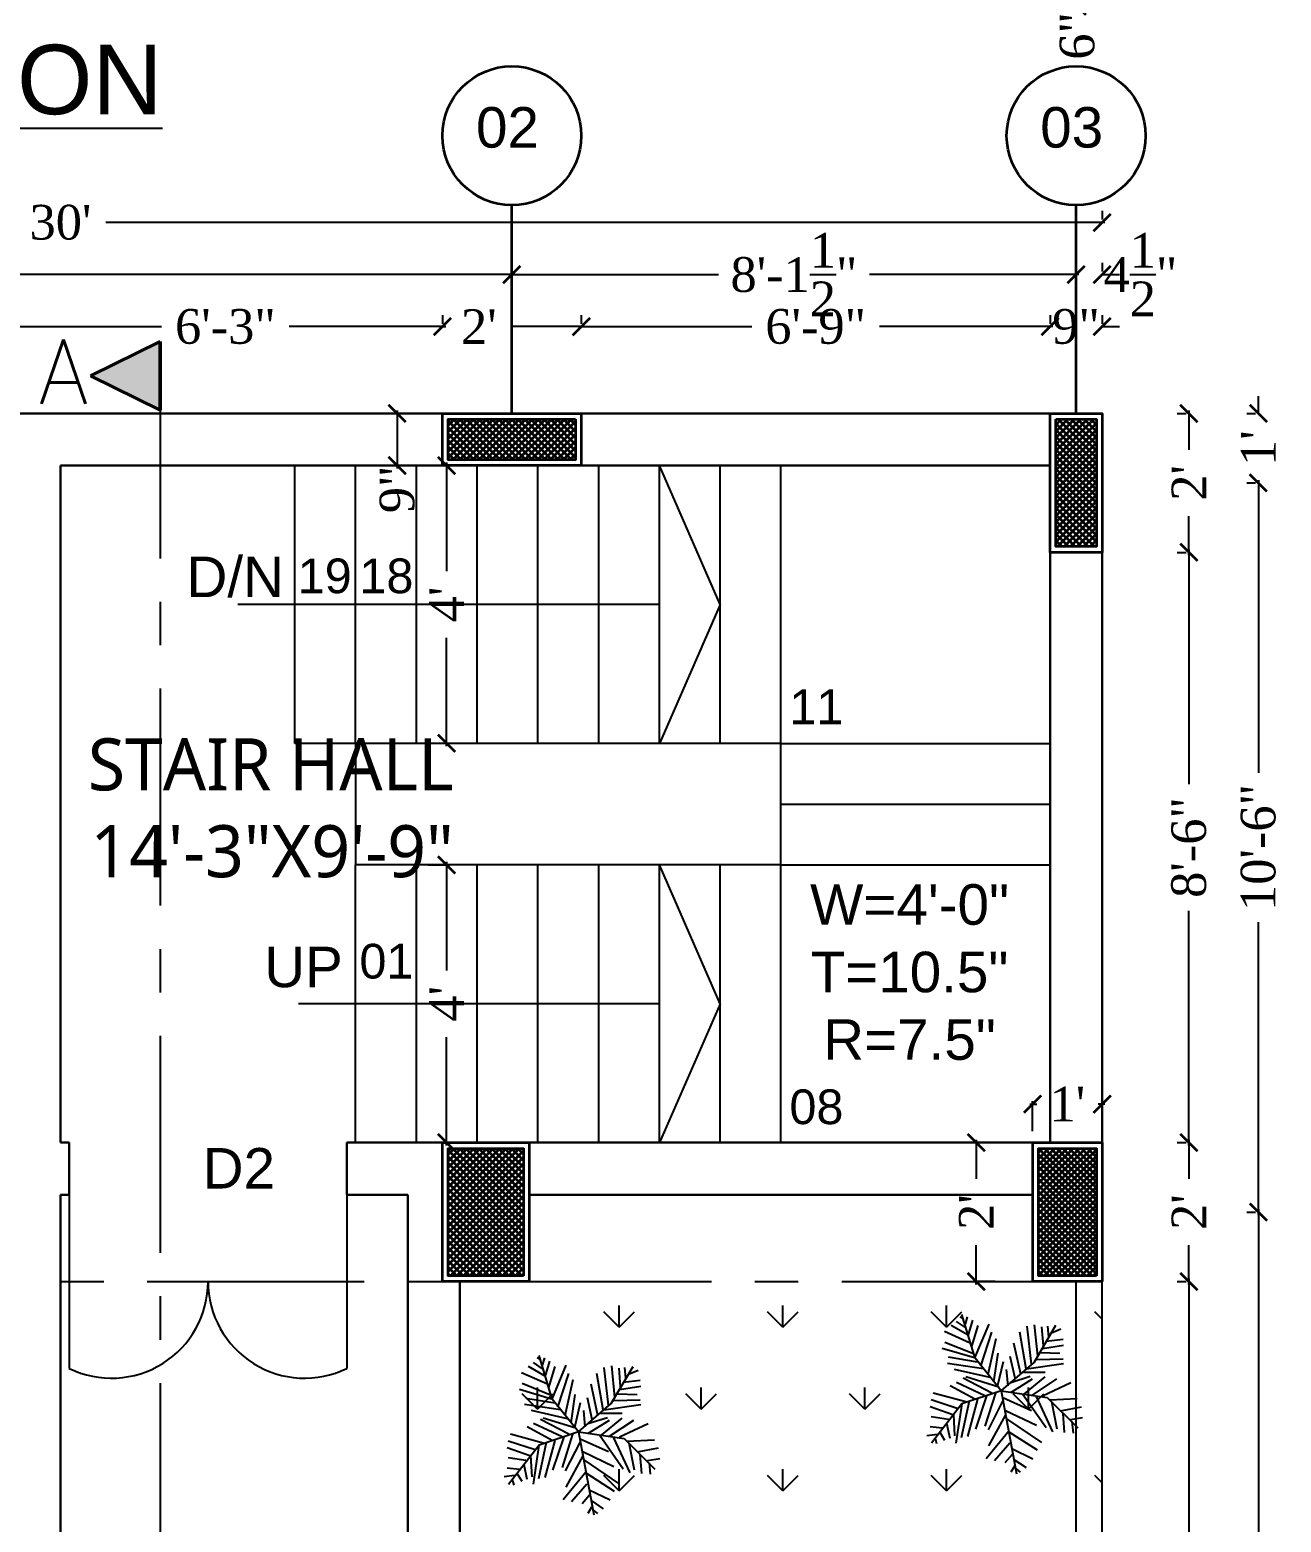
# Model space of a CAD drawing. Header units: inches. Extents: x 137014 to 144844, y -150241 to -148176.
# Drawn here: x 139369.5 to 139585.8, y -149635.9 to -149378 of the extents above; entities that cross this region are included whole.
import ezdxf

# ---------------------------------------------------------------- set-up
doc = ezdxf.new("R2010")
doc.units = ezdxf.units.IN
doc.header["$LTSCALE"] = 15
doc.header["$MEASUREMENT"] = 0
doc.header["$PDMODE"] = 2
doc.linetypes.add('CENTER', pattern=[2, 1.25, -0.25, 0.25, -0.25])
doc.linetypes.add('DASHEDX2', pattern=[1.5, 1, -0.5])
doc.layers.get('0').update_dxf_attribs({"linetype": 'CONTINUOUS'})
doc.layers.get('Defpoints').update_dxf_attribs({"linetype": 'CONTINUOUS'})
for name, color, linetype in [('COLUMN', 4, 'CONTINUOUS'), ('Column Hatch', 32, 'CONTINUOUS'), ('DIM2', 8, 'CONTINUOUS'), ('dimenion', 8, 'CONTINUOUS'), ('dooted', 7, 'DASHEDX2'), ('HATCH', 252, 'CONTINUOUS'), ('PLANT', 102, 'CONTINUOUS'), ('stair', 31, 'CONTINUOUS'), ('TEXT', 2, 'CONTINUOUS'), ('TXT', 3, 'CONTINUOUS'), ('WINDOW', 140, 'CONTINUOUS')]:
    doc.layers.add(name, color=color, linetype=linetype)
for name, color, linetype, lineweight in [('DIMENSION', 251, 'CONTINUOUS', 15), ('tex2', 2, 'CONTINUOUS', 0), ('WALL', 1, 'CONTINUOUS', 30), ('WALLS', 1, 'CONTINUOUS', 50)]:
    doc.layers.add(name, color=color, linetype=linetype, lineweight=lineweight)
doc.styles.add('arial', font='times.ttf')
doc.styles.add('ROMANS', font='romans.shx')
doc.styles.add('SIZE', font='comic.ttf', dxfattribs={"height": 6})
doc.styles.get("Standard").update_dxf_attribs({"font": 'romand.shx', "height": 8})
doc.styles.add('times', font='times.ttf', dxfattribs={"height": 6})
doc.dimstyles.new('NAUMAN', dxfattribs={"dimtxt": 7, "dimasz": 3, "dimexe": 0.5, "dimexo": 2, "dimgap": 3, "dimtad": 0, "dimdec": 1, "dimzin": 0, "dimdsep": 46, "dimlunit": 4, "dimtxsty": 'times', "dimblk1": 'ARCHTICK', "dimblk2": 'ARCHTICK', "dimsah": 1, "dimcen": 0, "dimdle": 0.5, "dimclrd": 256, "dimclre": 256, "dimclrt": 2, "dimadec": 0, "dimazin": 0, "dimtfac": 1, "dimtdec": 1, "dimtix": 1, "dimtofl": 0, "dimtmove": 1, "dimatfit": 3, "dimldrblk": 'ARCHTICK', "dimfxl": 4, "dimtolj": 1, "dimtzin": 0, "dimarcsym": 0})

# ---------------------------------------------------------------- blocks, each defined once
blk = doc.blocks.new('_ARCHTICK')
at = {"color": 0, "linetype": 'ByBlock', "const_width": 0.15}
blk.add_lwpolyline([(-0.5, -0.5), (0.5, 0.5)], dxfattribs=at)
blk = doc.blocks.new('*D884')
at = {"layer": 'Defpoints', "color": 0, "ltscale": 5, "transparency": 16777216}
for p in [(139542.81, -149563.62), (139542.81, -149570.28), (139554.81, -149570.28)]:
    blk.add_point(p, dxfattribs=at)
at = {"layer": 'dimenion', "lineweight": -2, "ltscale": 5, "transparency": 16777216}
for p, q in [((139542.31, -149563.62), (139543.51, -149563.62)), ((139542.81, -149568.28), (139542.81, -149563.12)), ((139555.31, -149563.62), (139554.12, -149563.62)), ((139554.81, -149568.28), (139554.81, -149563.12))]:
    blk.add_line(p, q, dxfattribs=at)
at = {"layer": 'dimenion', "lineweight": -2, "ltscale": 5, "transparency": 16777216, "xscale": 3, "yscale": 3, "zscale": 3, "rotation": 180}
blk.add_blockref('_ARCHTICK', (139542.81, -149563.62), dxfattribs=at)
at = {"layer": 'dimenion', "lineweight": -2, "ltscale": 5, "transparency": 16777216, "xscale": 3, "yscale": 3, "zscale": 3}
blk.add_blockref('_ARCHTICK', (139554.81, -149563.62), dxfattribs=at)
at = {"layer": 'dimenion', "color": 2, "ltscale": 5, "transparency": 16777216, "insert": (139548.81, -149563.62), "char_height": 6, "attachment_point": 5, "style": 'times'}
blk.add_mtext("\\A1;1'", dxfattribs=at)
blk = doc.blocks.new('*D885')
at = {"layer": 'Defpoints', "color": 0, "ltscale": 5, "transparency": 16777216}
for p in [(139538.31, -149570.28), (139533.06, -149594.28), (139538.31, -149594.28)]:
    blk.add_point(p, dxfattribs=at)
at = {"layer": 'dimenion', "lineweight": -2, "ltscale": 5, "transparency": 16777216}
for p, q in [((139536.31, -149570.28), (139532.56, -149570.28)), ((139533.06, -149569.78), (139533.06, -149576.55)), ((139533.06, -149594.78), (139533.06, -149588.01)), ((139536.31, -149594.28), (139532.56, -149594.28))]:
    blk.add_line(p, q, dxfattribs=at)
at = {"layer": 'dimenion', "lineweight": -2, "ltscale": 5, "transparency": 16777216, "xscale": 3, "yscale": 3, "zscale": 3}
for p, rotation in [((139533.06, -149570.28), 90), ((139533.06, -149594.28), 270)]:
    blk.add_blockref('_ARCHTICK', p, dxfattribs=dict(at, rotation=rotation))
at = {"layer": 'dimenion', "color": 2, "ltscale": 5, "transparency": 16777216, "insert": (139533.06, -149582.28), "char_height": 6, "attachment_point": 5, "rotation": 90, "style": 'times'}
blk.add_mtext("\\A1;2'", dxfattribs=at)
blk = doc.blocks.new('ddd')
at = {"layer": 'Column Hatch', "lineweight": 35}
h = blk.add_hatch(dxfattribs=at)
h.set_pattern_fill('ANSI37', color=256, scale=6, angle=270)
h.paths.add_polyline_path([(1, -23), (11, -23), (11, -1), (1, -1)])
at = {"layer": 'COLUMN', "lineweight": 35}
blk.add_lwpolyline([(0, -24), (12, -24), (12, 0), (0, 0)], close=True, dxfattribs=at)
at = {"layer": 'Column Hatch', "lineweight": 35}
blk.add_lwpolyline([(1, -23), (11, -23), (11, -1), (1, -1)], close=True, dxfattribs=at)
blk = doc.blocks.new('*D889')
at = {"layer": 'Defpoints', "color": 0, "ltscale": 5, "transparency": 16777216}
for p in [(139365.81, -149429.28), (139440.81, -149429.28), (139440.81, -149429.28)]:
    blk.add_point(p, dxfattribs=at)
at = {"layer": 'HATCH', "lineweight": -2, "ltscale": 5, "transparency": 16777216}
for p, q in [((139365.31, -149429.28), (139392.29, -149429.28)), ((139365.81, -149427.28), (139365.81, -149428.78)), ((139441.31, -149429.28), (139414.34, -149429.28)), ((139440.81, -149427.28), (139440.81, -149428.78))]:
    blk.add_line(p, q, dxfattribs=at)
at = {"layer": 'HATCH', "lineweight": -2, "ltscale": 5, "transparency": 16777216, "xscale": 3, "yscale": 3, "zscale": 3, "rotation": 180}
blk.add_blockref('_ARCHTICK', (139365.81, -149429.28), dxfattribs=at)
at = {"layer": 'HATCH', "lineweight": -2, "ltscale": 5, "transparency": 16777216, "xscale": 3, "yscale": 3, "zscale": 3}
blk.add_blockref('_ARCHTICK', (139440.81, -149429.28), dxfattribs=at)
at = {"layer": 'HATCH', "color": 2, "ltscale": 5, "transparency": 16777216, "insert": (139403.31, -149429.28), "char_height": 6, "attachment_point": 5, "style": 'times'}
blk.add_mtext('\\A1;6\'-3"', dxfattribs=at)
blk = doc.blocks.new('*D890')
at = {"layer": 'Defpoints', "color": 0, "ltscale": 5, "transparency": 16777216}
for p in [(139440.81, -149429.28), (139464.81, -149429.28), (139464.81, -149429.28)]:
    blk.add_point(p, dxfattribs=at)
at = {"layer": 'HATCH', "lineweight": -2, "ltscale": 5, "transparency": 16777216}
for p, q in [((139440.31, -149429.28), (139441.38, -149429.28)), ((139440.81, -149427.28), (139440.81, -149428.78)), ((139465.31, -149429.28), (139452.84, -149429.28)), ((139464.81, -149427.28), (139464.81, -149428.78))]:
    blk.add_line(p, q, dxfattribs=at)
at = {"layer": 'HATCH', "lineweight": -2, "ltscale": 5, "transparency": 16777216, "xscale": 3, "yscale": 3, "zscale": 3, "rotation": 180}
blk.add_blockref('_ARCHTICK', (139440.81, -149429.28), dxfattribs=at)
at = {"layer": 'HATCH', "lineweight": -2, "ltscale": 5, "transparency": 16777216, "xscale": 3, "yscale": 3, "zscale": 3}
blk.add_blockref('_ARCHTICK', (139464.81, -149429.28), dxfattribs=at)
at = {"layer": 'HATCH', "color": 2, "ltscale": 5, "transparency": 16777216, "insert": (139447.11, -149429.28), "char_height": 6, "attachment_point": 5, "style": 'times'}
blk.add_mtext("\\A1;2'", dxfattribs=at)
blk = doc.blocks.new('*D891')
at = {"layer": 'Defpoints', "color": 0, "ltscale": 5, "transparency": 16777216}
for p in [(139464.81, -149429.28), (139545.81, -149429.28), (139545.81, -149429.28)]:
    blk.add_point(p, dxfattribs=at)
at = {"layer": 'HATCH', "lineweight": -2, "ltscale": 5, "transparency": 16777216}
for p, q in [((139464.31, -149429.28), (139494.29, -149429.28)), ((139464.81, -149427.28), (139464.81, -149428.78)), ((139546.31, -149429.28), (139516.34, -149429.28)), ((139545.81, -149427.28), (139545.81, -149428.78))]:
    blk.add_line(p, q, dxfattribs=at)
at = {"layer": 'HATCH', "lineweight": -2, "ltscale": 5, "transparency": 16777216, "xscale": 3, "yscale": 3, "zscale": 3, "rotation": 180}
blk.add_blockref('_ARCHTICK', (139464.81, -149429.28), dxfattribs=at)
at = {"layer": 'HATCH', "lineweight": -2, "ltscale": 5, "transparency": 16777216, "xscale": 3, "yscale": 3, "zscale": 3}
blk.add_blockref('_ARCHTICK', (139545.81, -149429.28), dxfattribs=at)
at = {"layer": 'HATCH', "color": 2, "ltscale": 5, "transparency": 16777216, "insert": (139505.31, -149429.28), "char_height": 6, "attachment_point": 5, "style": 'times'}
blk.add_mtext('\\A1;6\'-9"', dxfattribs=at)
blk = doc.blocks.new('*D892')
at = {"layer": 'Defpoints', "color": 0, "ltscale": 5, "transparency": 16777216}
for p in [(139545.81, -149429.28), (139554.81, -149429.28), (139554.81, -149429.28)]:
    blk.add_point(p, dxfattribs=at)
at = {"layer": 'HATCH', "lineweight": -2, "ltscale": 5, "transparency": 16777216}
for p, q in [((139545.81, -149429.28), (139542.81, -149429.28)), ((139545.81, -149427.28), (139545.81, -149428.78)), ((139554.81, -149427.28), (139554.81, -149428.78)), ((139554.81, -149429.28), (139557.81, -149429.28))]:
    blk.add_line(p, q, dxfattribs=at)
at = {"layer": 'HATCH', "lineweight": -2, "ltscale": 5, "transparency": 16777216, "xscale": 3, "yscale": 3, "zscale": 3}
blk.add_blockref('_ARCHTICK', (139545.81, -149429.28), dxfattribs=at)
at = {"layer": 'HATCH', "lineweight": -2, "ltscale": 5, "transparency": 16777216, "xscale": 3, "yscale": 3, "zscale": 3, "rotation": 180}
blk.add_blockref('_ARCHTICK', (139554.81, -149429.28), dxfattribs=at)
at = {"layer": 'HATCH', "color": 2, "ltscale": 5, "transparency": 16777216, "insert": (139550.31, -149429.28), "char_height": 6, "attachment_point": 5, "style": 'times'}
blk.add_mtext('\\A1;9"', dxfattribs=at)
blk = doc.blocks.new('*D893')
at = {"layer": 'Defpoints', "color": 0, "ltscale": 5, "transparency": 16777216}
for p in [(139202.31, -149420.28), (139452.81, -149420.28), (139452.81, -149420.28)]:
    blk.add_point(p, dxfattribs=at)
at = {"layer": 'HATCH', "lineweight": -2, "ltscale": 5, "transparency": 16777216}
for p, q in [((139202.31, -149418.28), (139202.31, -149419.78)), ((139452.81, -149418.28), (139452.81, -149419.78)), ((139201.81, -149420.28), (139309.92, -149420.28)), ((139453.31, -149420.28), (139345.21, -149420.28))]:
    blk.add_line(p, q, dxfattribs=at)
at = {"layer": 'HATCH', "lineweight": -2, "ltscale": 5, "transparency": 16777216, "xscale": 3, "yscale": 3, "zscale": 3, "rotation": 180}
blk.add_blockref('_ARCHTICK', (139202.31, -149420.28), dxfattribs=at)
at = {"layer": 'HATCH', "lineweight": -2, "ltscale": 5, "transparency": 16777216, "xscale": 3, "yscale": 3, "zscale": 3}
blk.add_blockref('_ARCHTICK', (139452.81, -149420.28), dxfattribs=at)
at = {"layer": 'HATCH', "color": 2, "ltscale": 5, "transparency": 16777216, "insert": (139327.56, -149420.28), "char_height": 6, "attachment_point": 5, "style": 'times'}
blk.add_mtext('\\A1;20\'-10{\\H1.000000x;\\S1/2;}"', dxfattribs=at)
blk = doc.blocks.new('*D894')
at = {"layer": 'Defpoints', "color": 0, "ltscale": 5, "transparency": 16777216}
for p in [(139452.81, -149420.28), (139550.31, -149420.28), (139550.31, -149420.28)]:
    blk.add_point(p, dxfattribs=at)
at = {"layer": 'HATCH', "lineweight": -2, "ltscale": 5, "transparency": 16777216}
for p, q in [((139452.81, -149418.28), (139452.81, -149419.78)), ((139550.31, -149418.28), (139550.31, -149419.78)), ((139452.31, -149420.28), (139488.52, -149420.28)), ((139550.81, -149420.28), (139514.61, -149420.28))]:
    blk.add_line(p, q, dxfattribs=at)
at = {"layer": 'HATCH', "lineweight": -2, "ltscale": 5, "transparency": 16777216, "xscale": 3, "yscale": 3, "zscale": 3, "rotation": 180}
blk.add_blockref('_ARCHTICK', (139452.81, -149420.28), dxfattribs=at)
at = {"layer": 'HATCH', "lineweight": -2, "ltscale": 5, "transparency": 16777216, "xscale": 3, "yscale": 3, "zscale": 3}
blk.add_blockref('_ARCHTICK', (139550.31, -149420.28), dxfattribs=at)
at = {"layer": 'HATCH', "color": 2, "ltscale": 5, "transparency": 16777216, "insert": (139501.56, -149420.28), "char_height": 6, "attachment_point": 5, "style": 'times'}
blk.add_mtext('\\A1;8\'-1{\\H1.000000x;\\S1/2;}"', dxfattribs=at)
blk = doc.blocks.new('*D895')
at = {"layer": 'Defpoints', "color": 0, "ltscale": 5, "transparency": 16777216}
for p in [(139550.31, -149420.28), (139554.81, -149420.28), (139554.81, -149420.28)]:
    blk.add_point(p, dxfattribs=at)
at = {"layer": 'HATCH', "lineweight": -2, "ltscale": 5, "transparency": 16777216}
for p, q in [((139550.31, -149418.28), (139550.31, -149419.78)), ((139554.81, -149418.28), (139554.81, -149419.78)), ((139550.31, -149420.28), (139547.31, -149420.28)), ((139554.81, -149420.28), (139557.81, -149420.28))]:
    blk.add_line(p, q, dxfattribs=at)
at = {"layer": 'HATCH', "lineweight": -2, "ltscale": 5, "transparency": 16777216, "xscale": 3, "yscale": 3, "zscale": 3}
blk.add_blockref('_ARCHTICK', (139550.31, -149420.28), dxfattribs=at)
at = {"layer": 'HATCH', "lineweight": -2, "ltscale": 5, "transparency": 16777216, "xscale": 3, "yscale": 3, "zscale": 3, "rotation": 180}
blk.add_blockref('_ARCHTICK', (139554.81, -149420.28), dxfattribs=at)
at = {"layer": 'HATCH', "color": 2, "ltscale": 5, "transparency": 16777216, "insert": (139561.44, -149420.28), "char_height": 6, "attachment_point": 5, "style": 'times'}
blk.add_mtext('\\A1;4{\\H1.000000x;\\S1/2;}"', dxfattribs=at)
blk = doc.blocks.new('*D897')
at = {"layer": 'Defpoints', "color": 0, "ltscale": 5, "transparency": 16777216}
for p in [(139194.81, -149411.28), (139554.81, -149411.28), (139554.81, -149411.28)]:
    blk.add_point(p, dxfattribs=at)
at = {"layer": 'HATCH', "lineweight": -2, "ltscale": 5, "transparency": 16777216}
for p, q in [((139194.31, -149411.28), (139366.95, -149411.28)), ((139194.81, -149409.28), (139194.81, -149410.78)), ((139555.31, -149411.28), (139382.67, -149411.28)), ((139554.81, -149409.28), (139554.81, -149410.78))]:
    blk.add_line(p, q, dxfattribs=at)
at = {"layer": 'HATCH', "lineweight": -2, "ltscale": 5, "transparency": 16777216, "xscale": 3, "yscale": 3, "zscale": 3, "rotation": 180}
blk.add_blockref('_ARCHTICK', (139194.81, -149411.28), dxfattribs=at)
at = {"layer": 'HATCH', "lineweight": -2, "ltscale": 5, "transparency": 16777216, "xscale": 3, "yscale": 3, "zscale": 3}
blk.add_blockref('_ARCHTICK', (139554.81, -149411.28), dxfattribs=at)
at = {"layer": 'HATCH', "color": 2, "ltscale": 5, "transparency": 16777216, "insert": (139374.81, -149411.28), "char_height": 6, "attachment_point": 5, "style": 'times'}
blk.add_mtext("\\A1;30'", dxfattribs=at)
blk = doc.blocks.new('*D916')
at = {"layer": 'Defpoints', "color": 0, "ltscale": 5, "transparency": 16777216}
for p in [(139581.81, -149444.28), (139581.81, -149444.28), (139581.81, -149456.28)]:
    blk.add_point(p, dxfattribs=at)
at = {"layer": 'HATCH', "lineweight": -2, "ltscale": 5, "transparency": 16777216}
for p, q in [((139581.81, -149444.28), (139581.81, -149441.28)), ((139579.81, -149444.28), (139581.31, -149444.28)), ((139579.81, -149456.28), (139581.31, -149456.28)), ((139581.81, -149456.28), (139581.81, -149459.28))]:
    blk.add_line(p, q, dxfattribs=at)
at = {"layer": 'HATCH', "lineweight": -2, "ltscale": 5, "transparency": 16777216, "xscale": 3, "yscale": 3, "zscale": 3}
for p, rotation in [((139581.81, -149444.28), 270), ((139581.81, -149456.28), 90)]:
    blk.add_blockref('_ARCHTICK', p, dxfattribs=dict(at, rotation=rotation))
at = {"layer": 'HATCH', "color": 2, "ltscale": 5, "transparency": 16777216, "insert": (139581.81, -149450.28), "char_height": 6, "attachment_point": 5, "rotation": 90, "style": 'times'}
blk.add_mtext("\\A1;1'", dxfattribs=at)
blk = doc.blocks.new('*D917')
at = {"layer": 'Defpoints', "color": 0, "ltscale": 5, "transparency": 16777216}
for p in [(139581.81, -149456.28), (139581.81, -149582.28), (139581.81, -149582.28)]:
    blk.add_point(p, dxfattribs=at)
at = {"layer": 'HATCH', "lineweight": -2, "ltscale": 5, "transparency": 16777216}
for p, q in [((139579.81, -149456.28), (139581.31, -149456.28)), ((139581.81, -149455.78), (139581.81, -149506.37)), ((139581.81, -149582.78), (139581.81, -149532.2)), ((139579.81, -149582.28), (139581.31, -149582.28))]:
    blk.add_line(p, q, dxfattribs=at)
at = {"layer": 'HATCH', "lineweight": -2, "ltscale": 5, "transparency": 16777216, "xscale": 3, "yscale": 3, "zscale": 3}
for p, rotation in [((139581.81, -149456.28), 90), ((139581.81, -149582.28), 270)]:
    blk.add_blockref('_ARCHTICK', p, dxfattribs=dict(at, rotation=rotation))
at = {"layer": 'HATCH', "color": 2, "ltscale": 5, "transparency": 16777216, "insert": (139581.81, -149519.28), "char_height": 6, "attachment_point": 5, "rotation": 90, "style": 'times'}
blk.add_mtext('\\A1;10\'-6"', dxfattribs=at)
blk = doc.blocks.new('*D918')
at = {"layer": 'Defpoints', "color": 0, "ltscale": 5, "transparency": 16777216}
for p in [(139581.81, -149582.28), (139581.81, -149744.28), (139581.81, -149744.28)]:
    blk.add_point(p, dxfattribs=at)
at = {"layer": 'HATCH', "lineweight": -2, "ltscale": 5, "transparency": 16777216}
for p, q in [((139579.81, -149582.28), (139581.31, -149582.28)), ((139581.81, -149581.78), (139581.81, -149650.37)), ((139581.81, -149744.78), (139581.81, -149676.2)), ((139579.81, -149744.28), (139581.31, -149744.28))]:
    blk.add_line(p, q, dxfattribs=at)
at = {"layer": 'HATCH', "lineweight": -2, "ltscale": 5, "transparency": 16777216, "xscale": 3, "yscale": 3, "zscale": 3}
for p, rotation in [((139581.81, -149582.28), 90), ((139581.81, -149744.28), 270)]:
    blk.add_blockref('_ARCHTICK', p, dxfattribs=dict(at, rotation=rotation))
at = {"layer": 'HATCH', "color": 2, "ltscale": 5, "transparency": 16777216, "insert": (139581.81, -149663.28), "char_height": 6, "attachment_point": 5, "rotation": 90, "style": 'times'}
blk.add_mtext('\\A1;13\'-6"', dxfattribs=at)
blk = doc.blocks.new('*D923')
at = {"layer": 'Defpoints', "color": 0, "ltscale": 5, "transparency": 16777216}
for p in [(139569.81, -149444.28), (139569.81, -149468.28), (139569.81, -149468.28)]:
    blk.add_point(p, dxfattribs=at)
at = {"layer": 'HATCH', "lineweight": -2, "ltscale": 5, "transparency": 16777216}
for p, q in [((139567.81, -149444.28), (139569.31, -149444.28)), ((139569.81, -149443.78), (139569.81, -149450.55)), ((139569.81, -149468.78), (139569.81, -149462.01)), ((139567.81, -149468.28), (139569.31, -149468.28))]:
    blk.add_line(p, q, dxfattribs=at)
at = {"layer": 'HATCH', "lineweight": -2, "ltscale": 5, "transparency": 16777216, "xscale": 3, "yscale": 3, "zscale": 3}
for p, rotation in [((139569.81, -149444.28), 90), ((139569.81, -149468.28), 270)]:
    blk.add_blockref('_ARCHTICK', p, dxfattribs=dict(at, rotation=rotation))
at = {"layer": 'HATCH', "color": 2, "ltscale": 5, "transparency": 16777216, "insert": (139569.81, -149456.28), "char_height": 6, "attachment_point": 5, "rotation": 90, "style": 'times'}
blk.add_mtext("\\A1;2'", dxfattribs=at)
blk = doc.blocks.new('*D924')
at = {"layer": 'Defpoints', "color": 0, "ltscale": 5, "transparency": 16777216}
for p in [(139569.81, -149468.28), (139569.81, -149570.28), (139569.81, -149570.28)]:
    blk.add_point(p, dxfattribs=at)
at = {"layer": 'HATCH', "lineweight": -2, "ltscale": 5, "transparency": 16777216}
for p, q in [((139569.81, -149467.78), (139569.81, -149508.33)), ((139567.81, -149468.28), (139569.31, -149468.28)), ((139569.81, -149570.78), (139569.81, -149530.23)), ((139567.81, -149570.28), (139569.31, -149570.28))]:
    blk.add_line(p, q, dxfattribs=at)
at = {"layer": 'HATCH', "lineweight": -2, "ltscale": 5, "transparency": 16777216, "xscale": 3, "yscale": 3, "zscale": 3}
for p, rotation in [((139569.81, -149468.28), 90), ((139569.81, -149570.28), 270)]:
    blk.add_blockref('_ARCHTICK', p, dxfattribs=dict(at, rotation=rotation))
at = {"layer": 'HATCH', "color": 2, "ltscale": 5, "transparency": 16777216, "insert": (139569.81, -149519.28), "char_height": 6, "attachment_point": 5, "rotation": 90, "style": 'times'}
blk.add_mtext('\\A1;8\'-6"', dxfattribs=at)
blk = doc.blocks.new('*D925')
at = {"layer": 'Defpoints', "color": 0, "ltscale": 5, "transparency": 16777216}
for p in [(139569.81, -149570.28), (139569.81, -149594.28), (139569.81, -149594.28)]:
    blk.add_point(p, dxfattribs=at)
at = {"layer": 'HATCH', "lineweight": -2, "ltscale": 5, "transparency": 16777216}
for p, q in [((139567.81, -149570.28), (139569.31, -149570.28)), ((139569.81, -149569.78), (139569.81, -149576.55)), ((139569.81, -149594.78), (139569.81, -149588.01)), ((139567.81, -149594.28), (139569.31, -149594.28))]:
    blk.add_line(p, q, dxfattribs=at)
at = {"layer": 'HATCH', "lineweight": -2, "ltscale": 5, "transparency": 16777216, "xscale": 3, "yscale": 3, "zscale": 3}
for p, rotation in [((139569.81, -149570.28), 90), ((139569.81, -149594.28), 270)]:
    blk.add_blockref('_ARCHTICK', p, dxfattribs=dict(at, rotation=rotation))
at = {"layer": 'HATCH', "color": 2, "ltscale": 5, "transparency": 16777216, "insert": (139569.81, -149582.28), "char_height": 6, "attachment_point": 5, "rotation": 90, "style": 'times'}
blk.add_mtext("\\A1;2'", dxfattribs=at)
blk = doc.blocks.new('*D926')
at = {"layer": 'Defpoints', "color": 0, "ltscale": 5, "transparency": 16777216}
for p in [(139569.81, -149594.28), (139569.81, -149732.28), (139569.81, -149732.28)]:
    blk.add_point(p, dxfattribs=at)
at = {"layer": 'HATCH', "lineweight": -2, "ltscale": 5, "transparency": 16777216}
for p, q in [((139567.81, -149594.28), (139569.31, -149594.28)), ((139569.81, -149593.78), (139569.81, -149650.37)), ((139569.81, -149732.78), (139569.81, -149676.2)), ((139567.81, -149732.28), (139569.31, -149732.28))]:
    blk.add_line(p, q, dxfattribs=at)
at = {"layer": 'HATCH', "lineweight": -2, "ltscale": 5, "transparency": 16777216, "xscale": 3, "yscale": 3, "zscale": 3}
for p, rotation in [((139569.81, -149594.28), 90), ((139569.81, -149732.28), 270)]:
    blk.add_blockref('_ARCHTICK', p, dxfattribs=dict(at, rotation=rotation))
at = {"layer": 'HATCH', "color": 2, "ltscale": 5, "transparency": 16777216, "insert": (139569.81, -149663.28), "char_height": 6, "attachment_point": 5, "rotation": 90, "style": 'times'}
blk.add_mtext('\\A1;11\'-6"', dxfattribs=at)
blk = doc.blocks.new('*U62')
for p, q in [((-8.737, 47.138), (-17.069, 52.711)), ((-10.186, 53.64), (-13.084, 55.962)), ((0, 0), (-10.5, 57)), ((-9.099, 51.782), (-6.563, 55.962)), ((-7.288, 39.707), (-21.778, 46.673)), ((-7.65, 43.423), (-2.578, 49.46)), ((-5.839, 35.992), (4.667, 48.067)), ((-5.114, 27.632), (10.463, 46.673)), ((-3.665, 19.273), (-27.574, 35.527)), ((-5.114, 28.097), (-24.676, 40.636)), ((-2.941, 16.486), (8.652, 37.85)), ((16.259, 5.805), (23.142, 31.348)), ((22.055, 7.198), (27.489, 32.277)), ((27, 9), (48, 36)), ((27.127, 9.056), (31.112, 35.992)), ((31.836, 30.883), (32.561, 16.486)), ((35.096, 32.741), (37.27, 22.524)), ((38.719, 34.134), (41.979, 28.561)), ((43.791, 29.954), (51.036, 30.883)), ((44.153, 36.456), (45.239, 32.741)), ((-31.5, 4.5), (-52.5, 25.5)), ((-48.585, 21.131), (-49.309, 29.026)), ((-43.513, 28.561), (-42.427, 15.558)), ((-38.442, 26.239), (-34.819, 7.663)), ((-35.544, 28.097), (-24.314, 3.947)), ((-14.533, 2.09), (-30.834, 25.31)), ((-24.314, 23.917), (-2.941, 13.7)), ((-1.129, 6.734), (9.014, 26.704)), ((3.942, 1.625), (11.187, 24.381)), ((10.101, 3.483), (17.708, 26.239)), ((40.53, 25.775), (48.862, 24.846)), ((-47.498, 19.737), (-55.83, 18.344)), ((-40.615, 13.7), (-55.105, 10.913)), ((-20.691, 13.7), (-1.129, 4.876)), ((29.662, 12.307), (48.137, 6.269)), ((33.285, 16.486), (48.862, 10.913)), ((36.183, 19.737), (48.137, 17.88)), ((-33.37, 6.269), (-52.207, 5.34)), ((-28.299, 3.483), (-47.86, -5.805)), ((-21.416, 3.018), (-38.079, -8.128)), ((0, 0), (-31.5, 4.5)), ((-15.982, 2.09), (-30.11, -9.521)), ((0, 0), (-22.5, -19.5)), ((-6.563, 1.161), (-21.416, -8.128)), ((0, 0), (27, 9)), ((0, 0), (18, -22.5)), ((6.478, 1.625), (26.04, -8.592)), ((11.187, 3.483), (30.749, -5.805)), ((18.07, 5.805), (35.096, -3.483)), ((24.229, 7.663), (46.688, 1.625)), ((-6.563, -5.805), (-19.967, -9.985)), ((-9.461, -8.592), (-6.201, -23.453)), ((-4.752, -3.483), (-3.665, -14.629)), ((2.493, -3.019), (-1.491, -20.202)), ((1.769, -2.555), (24.229, -9.521)), ((5.029, -6.27), (2.131, -25.775)), ((7.565, -9.056), (32.198, -14.629)), ((-17.431, -15.094), (-42.789, -18.809)), ((-22.5, -19.5), (-37.5, -45)), ((-15.257, -12.772), (-30.11, -12.772)), ((-20.691, -18.345), (-17.793, -44.352)), ((-17.069, -15.094), (-12.721, -40.172)), ((-13.446, -11.378), (-8.737, -32.741)), ((9.014, -11.378), (3.58, -35.992)), ((14.085, -16.951), (6.478, -40.172)), ((12.274, -15.094), (36.907, -18.809)), ((16.259, -19.738), (36.183, -22.989)), ((-28.299, -29.026), (-42.789, -31.348)), ((-24.314, -21.596), (-42.427, -22.06)), ((-26.849, -26.24), (-40.253, -25.775)), ((-25.038, -23.918), (-22.865, -45.281)), ((18.07, -22.524), (8.289, -45.745)), ((20.244, -30.419), (15.897, -44.816)), ((18, -22.5), (27, -52.5)), ((18.433, -22.524), (40.53, -29.026)), ((19.157, -25.311), (38.719, -33.206)), ((-30.834, -34.135), (-42.427, -35.528)), ((-34.457, -39.708), (-40.978, -42.494)), ((-32.646, -36.921), (-31.921, -44.352)), ((-29.023, -30.884), (-27.936, -43.887)), ((22.78, -37.85), (19.519, -48.532)), ((21.331, -32.741), (39.081, -40.636)), ((22.78, -38.314), (34.372, -44.816)), ((24.591, -45.745), (23.142, -50.854)), ((24.591, -43.423), (30.749, -47.603)), ((26.764, -49.925), (28.213, -50.854))]:
    blk.add_line(p, q)
blk = doc.blocks.new('*D976')
at = {"layer": 'Defpoints', "color": 0, "ltscale": 5, "transparency": 16777216}
for p in [(139436.31, -149453.28), (139436.31, -149501.28), (139441.54, -149501.28)]:
    blk.add_point(p, dxfattribs=at)
at = {"layer": 'dimenion', "lineweight": -2, "ltscale": 5, "transparency": 16777216}
for p, q in [((139438.31, -149453.28), (139442.04, -149453.28)), ((139441.54, -149452.78), (139441.54, -149471.53)), ((139441.54, -149501.78), (139441.54, -149483.04)), ((139438.31, -149501.28), (139442.04, -149501.28))]:
    blk.add_line(p, q, dxfattribs=at)
at = {"layer": 'dimenion', "lineweight": -2, "ltscale": 5, "transparency": 16777216, "xscale": 3, "yscale": 3, "zscale": 3}
for p, rotation in [((139441.54, -149453.28), 90), ((139441.54, -149501.28), 270)]:
    blk.add_blockref('_ARCHTICK', p, dxfattribs=dict(at, rotation=rotation))
at = {"layer": 'dimenion', "color": 2, "ltscale": 5, "transparency": 16777216, "insert": (139441.54, -149477.28), "char_height": 6, "attachment_point": 5, "rotation": 90, "style": 'times'}
blk.add_mtext("\\A1;4'", dxfattribs=at)
blk = doc.blocks.new('*D977')
at = {"layer": 'Defpoints', "color": 0, "ltscale": 5, "transparency": 16777216}
for p in [(139436.31, -149522.28), (139436.31, -149570.28), (139441.54, -149570.28)]:
    blk.add_point(p, dxfattribs=at)
at = {"layer": 'dimenion', "lineweight": -2, "ltscale": 5, "transparency": 16777216}
for p, q in [((139438.31, -149522.28), (139442.04, -149522.28)), ((139441.54, -149521.78), (139441.54, -149540.53)), ((139441.54, -149570.78), (139441.54, -149552.04)), ((139438.31, -149570.28), (139442.04, -149570.28))]:
    blk.add_line(p, q, dxfattribs=at)
at = {"layer": 'dimenion', "lineweight": -2, "ltscale": 5, "transparency": 16777216, "xscale": 3, "yscale": 3, "zscale": 3}
for p, rotation in [((139441.54, -149522.28), 90), ((139441.54, -149570.28), 270)]:
    blk.add_blockref('_ARCHTICK', p, dxfattribs=dict(at, rotation=rotation))
at = {"layer": 'dimenion', "color": 2, "ltscale": 5, "transparency": 16777216, "insert": (139441.54, -149546.28), "char_height": 6, "attachment_point": 5, "rotation": 90, "style": 'times'}
blk.add_mtext("\\A1;4'", dxfattribs=at)
blk = doc.blocks.new('*D978')
at = {"layer": 'Defpoints', "color": 0, "ltscale": 5, "transparency": 16777216}
for p in [(139436.8, -149444.28), (139432.99, -149453.28), (139436.8, -149453.28)]:
    blk.add_point(p, dxfattribs=at)
at = {"layer": 'dimenion', "lineweight": -2, "ltscale": 5, "transparency": 16777216}
for p, q in [((139434.8, -149444.28), (139432.49, -149444.28)), ((139432.99, -149443.78), (139432.99, -149453.78)), ((139434.8, -149453.28), (139432.49, -149453.28))]:
    blk.add_line(p, q, dxfattribs=at)
at = {"layer": 'dimenion', "lineweight": -2, "ltscale": 5, "transparency": 16777216, "xscale": 3, "yscale": 3, "zscale": 3}
for p, rotation in [((139432.99, -149444.28), 90), ((139432.99, -149453.28), 270)]:
    blk.add_blockref('_ARCHTICK', p, dxfattribs=dict(at, rotation=rotation))
at = {"layer": 'dimenion', "color": 2, "ltscale": 5, "transparency": 16777216, "insert": (139432.99, -149457.4), "char_height": 6, "attachment_point": 5, "rotation": 90, "style": 'times'}
blk.add_mtext('\\A1;9"', dxfattribs=at)
blk = doc.blocks.new('*D1239')
at = {"layer": 'Defpoints', "color": 0, "ltscale": 5, "transparency": 16777216}
for p in [(139536.04, -149367.94), (139536.04, -149373.94), (139550.51, -149373.94)]:
    blk.add_point(p, dxfattribs=at)
at = {"layer": 'DIM2', "lineweight": -2, "ltscale": 5, "transparency": 16777216}
for p, q in [((139550.51, -149367.44), (139550.51, -149374.44)), ((139538.04, -149367.94), (139551.01, -149367.94)), ((139538.04, -149373.94), (139551.01, -149373.94))]:
    blk.add_line(p, q, dxfattribs=at)
at = {"layer": 'DIM2', "lineweight": -2, "ltscale": 5, "transparency": 16777216, "xscale": 3, "yscale": 3, "zscale": 3}
for p, rotation in [((139550.51, -149367.94), 90), ((139550.51, -149373.94), 270)]:
    blk.add_blockref('_ARCHTICK', p, dxfattribs=dict(at, rotation=rotation))
at = {"layer": 'DIM2', "color": 2, "ltscale": 5, "transparency": 16777216, "insert": (139550.51, -149379.04), "char_height": 6, "attachment_point": 5, "rotation": 90, "style": 'times'}
blk.add_mtext('\\A1;6"', dxfattribs=at)

msp = doc.modelspace()

# ---------------------------------------------------------------- hatches: boundary and pattern name
at = {"layer": 'Column Hatch', "lineweight": 35}
h = msp.add_hatch(dxfattribs=at)
h.set_pattern_fill('ANSI37', color=256, scale=0.25, angle=-90)
h.set_pattern_definition([(315, (139305.8148, -149444.28335), (0.561266, 0.561266), []), (45, (139305.8148, -149444.28335), (-0.561266, 0.561266), [])])
h.paths.add_polyline_path([(139463.81484, -149445.28335), (139463.81484, -149452.28335), (139441.81484, -149452.28335), (139441.81484, -149445.28335)])
h = msp.add_hatch(dxfattribs=at)
h.set_pattern_fill('ANSI37', color=256, scale=0.25)
h.set_pattern_definition([(45, (139545.8148, -149603.28335), (-0.561266, 0.561266), []), (135, (139545.8148, -149603.28335), (-0.561266, -0.561266), [])])
h.paths.add_polyline_path([(139546.81484, -149445.28335), (139553.81484, -149445.28335), (139553.81484, -149467.28335), (139546.81484, -149467.28335)])
h = msp.add_hatch(dxfattribs=at)
h.set_pattern_fill('ANSI37', color=256, scale=0.25)
h.set_pattern_definition([(45, (139296.8148, -149570.28335), (-0.561266, 0.561266), []), (135, (139296.8148, -149570.28335), (-0.561266, -0.561266), [])])
h.paths.add_polyline_path([(139454.81484, -149593.28335), (139441.81484, -149593.28335), (139441.81484, -149571.28335), (139454.81484, -149571.28335)])
at = {"layer": 'DIMENSION', "ltscale": 5}
msp.add_hatch(color=256, dxfattribs=at).paths.add_polyline_path([(139379.99432, -149437.76768), (139392.02182, -149443.70439), (139392.02182, -149431.83098)])
at = {"layer": 'TXT', "ltscale": 5}
h = msp.add_hatch(dxfattribs=at)
h.set_pattern_fill('GRASS', color=256, scale=20, style=0)
h.set_pattern_definition([(90, (1.613, -3400.8), (-14.1421356, 14.1421356), [3.75, -24.5342713]), (45, (1.613, -3400.8), (-14.1421356, 14.1421356), [3.75, -16.25]), (135, (1.613, -3400.8), (-14.1421356, -14.1421356), [3.75, -16.25])])
h.paths.add_polyline_path([(139545.81484, -149598.6925), (139545.81484, -149594.28335), (139554.81484, -149594.28335), (139554.81484, -149733.78335), (139449.81484, -149733.78335), (139449.81484, -149594.28335)])
h.paths.add_polyline_path([(139468.61645, -149594.90602), (139468.6073, -149594.85322), (139468.69163, -149594.84087)], flags=17)
h.paths.add_polyline_path([(139464.31015, -149598.63815), (139459.781, -149592.97671), (139458.60047, -149589.04161), (139458.6087, -149589.01468), (139458.58909, -149589.00368), (139459.77262, -149592.94877), (139459.7678, -149592.96021), (139463.68726, -149597.85954), (139463.66983, -149597.93472), (139463.77301, -149597.96672), (139464.31015, -149598.63815), (139457.48501, -149600.9132), (139457.47954, -149600.95015), (139457.51643, -149600.90272), (139464.31015, -149598.63815), (139465.59203, -149605.59689), (139465.53414, -149605.66765), (139465.61455, -149605.71919)])
h.paths.add_polyline_path([(139541.68748, -149609.42645), (139541.67832, -149609.37365), (139541.76266, -149609.36129)], flags=16)
h.paths.add_polyline_path([(139530.58746, -149615.42315), (139537.38118, -149613.15857), (139538.66305, -149620.11732), (139538.60517, -149620.18807), (139538.68558, -149620.23962), (139537.38118, -149613.15857), (139532.85203, -149607.49714), (139531.6715, -149603.56203), (139531.67972, -149603.5351), (139531.66012, -149603.52411), (139532.84364, -149607.46919), (139532.83882, -149607.48063), (139536.75829, -149612.37996), (139536.74086, -149612.45514), (139536.84403, -149612.48714), (139537.38118, -149613.15857), (139530.55604, -149615.43362), (139530.55057, -149615.47057)], flags=16)
h.paths.add_polyline_path([(139458.60047, -149722.52509), (139458.6087, -149722.55202), (139458.58909, -149722.56302)], flags=16)
h.paths.add_polyline_path([(139465.61455, -149705.84751), (139465.53414, -149705.89905), (139465.59203, -149705.9698), (139464.31015, -149712.92855), (139457.51643, -149710.66397), (139457.47954, -149710.61655), (139457.48501, -149710.6535), (139464.31015, -149712.92855), (139463.77301, -149713.59998), (139463.66983, -149713.63198), (139463.68726, -149713.70716), (139464.31015, -149712.92855), (139468.61645, -149716.66068), (139468.6073, -149716.71348), (139468.69163, -149716.72583), (139464.31015, -149712.92855)], flags=16)
h.paths.add_polyline_path([(139531.6715, -149723.7446), (139531.67972, -149723.77154), (139531.66012, -149723.78253)], flags=16)
h.paths.add_polyline_path([(139530.55057, -149711.83606), (139530.55604, -149711.87301), (139537.38118, -149714.14806), (139536.84403, -149714.81949), (139536.74086, -149714.85149), (139536.75829, -149714.92667), (139537.38118, -149714.14806), (139541.68748, -149717.88019), (139541.67832, -149717.93299), (139541.76266, -149717.94535), (139537.38118, -149714.14806), (139538.68558, -149707.06702), (139538.60517, -149707.11856), (139538.66305, -149707.18932), (139537.38118, -149714.14806), (139530.58746, -149711.88349)], flags=16)
h.paths.add_polyline_path([(139532.85886, -149680.78414), (139461.49805, -149680.78414), (139461.49805, -149634.95018), (139532.85886, -149634.95018)], flags=16)

# ---------------------------------------------------------------- linework, layer by layer
at = {"layer": 'COLUMN', "lineweight": 35}
msp.add_line((139452.81484, -149444.28335), (139452.81484, -149408.28335), dxfattribs=at)
msp.add_lwpolyline([(139550.31484, -149444.28335), (139550.31484, -149408.28335)], dxfattribs=at)
for points in [[(139464.81484, -149444.28335), (139464.81484, -149453.28335), (139440.81484, -149453.28335), (139440.81484, -149444.28335)], [(139545.81484, -149444.28335), (139554.81484, -149444.28335), (139554.81484, -149468.28335), (139545.81484, -149468.28335)], [(139455.81484, -149594.28335), (139440.81484, -149594.28335), (139440.81484, -149570.28335), (139455.81484, -149570.28335)]]:
    msp.add_lwpolyline(points, close=True, dxfattribs=at)
for centre in [(139452.81484, -149396.28335), (139550.31484, -149396.28335)]:
    msp.add_circle(centre, 12, dxfattribs=at)
at = {"layer": 'Column Hatch', "lineweight": 35}
for points in [[(139463.81484, -149445.28335), (139463.81484, -149452.28335), (139441.81484, -149452.28335), (139441.81484, -149445.28335)], [(139546.81484, -149445.28335), (139553.81484, -149445.28335), (139553.81484, -149467.28335), (139546.81484, -149467.28335)], [(139454.81484, -149593.28335), (139441.81484, -149593.28335), (139441.81484, -149571.28335), (139454.81484, -149571.28335)]]:
    msp.add_lwpolyline(points, close=True, dxfattribs=at)
at = {"layer": 'dooted', "linetype": 'CENTER', "ltscale": 2}
for p, q in [((139392.02182, -149431.83098), (139392.02182, -150215.89934)), ((139209.81484, -149594.28335), (139545.81484, -149594.28335))]:
    msp.add_line(p, q, dxfattribs=at)
at = {"layer": 'stair'}
for p, q in [((139415.31484, -149501.28335), (139415.31484, -149453.28335)), ((139425.81484, -149501.28335), (139425.81484, -149453.28335)), ((139436.31484, -149501.28335), (139436.31484, -149453.28335)), ((139446.81484, -149501.28335), (139446.81484, -149453.28335)), ((139457.31484, -149501.28335), (139457.31484, -149453.28335)), ((139467.81484, -149501.28335), (139467.81484, -149453.28335)), ((139478.31484, -149501.28335), (139478.31484, -149453.28335)), ((139488.81484, -149477.28335), (139478.31484, -149453.28335)), ((139488.81484, -149501.28335), (139488.81484, -149453.28335)), ((139499.31484, -149501.28335), (139499.31484, -149453.28335)), ((139478.31484, -149477.28335), (139405.42958, -149477.28335)), ((139488.81484, -149477.28335), (139478.31484, -149501.28335)), ((139499.31484, -149501.28335), (139415.31484, -149501.28335)), ((139425.81484, -149501.28335), (139425.81484, -149522.28335)), ((139499.31484, -149501.28335), (139545.81484, -149501.28335)), ((139499.31484, -149522.28335), (139499.31484, -149501.28335)), ((139499.31484, -149511.78335), (139545.81484, -149511.78335)), ((139425.81484, -149570.28335), (139425.81484, -149522.28335)), ((139499.31484, -149522.28335), (139425.81484, -149522.28335)), ((139436.31484, -149570.28335), (139436.31484, -149522.28335)), ((139446.81484, -149570.28335), (139446.81484, -149522.28335)), ((139457.31484, -149570.28335), (139457.31484, -149522.28335)), ((139467.81484, -149570.28335), (139467.81484, -149522.28335)), ((139478.31484, -149570.28335), (139478.31484, -149522.28335)), ((139488.81484, -149546.28335), (139478.31484, -149522.28335)), ((139488.81484, -149570.28335), (139488.81484, -149522.28335)), ((139499.31484, -149570.28335), (139499.31484, -149522.28335)), ((139499.31484, -149522.28335), (139545.81484, -149522.28335)), ((139478.31484, -149546.28335), (139415.92958, -149546.28335)), ((139488.81484, -149546.28335), (139478.31484, -149570.28335))]:
    msp.add_line(p, q, dxfattribs=at)
at = {"layer": 'WALL'}
for p, q in [((139440.81484, -149444.28335), (139365.81484, -149444.28335)), ((139545.81484, -149444.28335), (139464.81484, -149444.28335)), ((139374.81484, -149570.28335), (139374.81484, -149453.28335)), ((139440.81484, -149453.28335), (139374.81484, -149453.28335)), ((139464.81484, -149453.28335), (139545.81484, -149453.28335)), ((139545.81484, -149570.28335), (139545.81484, -149468.28335)), ((139554.81484, -149570.28335), (139554.81484, -149468.28335)), ((139374.81484, -149570.28335), (139376.31484, -149570.28335)), ((139376.31484, -149570.28335), (139376.31484, -149579.28335)), ((139424.31484, -149570.28335), (139424.31484, -149579.28335)), ((139542.81484, -149570.28335), (139424.31484, -149570.28335)), ((139374.81484, -149723.28335), (139374.81484, -149579.28335)), ((139376.31484, -149579.28335), (139374.81484, -149579.28335)), ((139424.31484, -149579.28335), (139434.81484, -149579.28335)), ((139434.81484, -149741.28335), (139434.81484, -149579.28335)), ((139455.81484, -149579.28335), (139542.81484, -149579.28335)), ((139443.81484, -149732.28335), (139443.81484, -149594.28335))]:
    msp.add_line(p, q, dxfattribs=at)
at = {"layer": 'WALLS', "ltscale": 5}
for p, q in [((139379.99432, -149437.76768), (139392.02182, -149431.83098)), ((139392.02182, -149443.70439), (139392.02182, -149431.83098)), ((139392.02182, -149443.70439), (139379.99432, -149437.76768))]:
    msp.add_line(p, q, dxfattribs=at)
at = {"layer": 'WINDOW'}
for p, q in [((139376.31484, -149579.28335), (139376.31484, -149609.28335)), ((139424.31484, -149579.28335), (139424.31484, -149609.28335)), ((139550.31484, -149732.28335), (139550.31484, -149594.28335)), ((139554.81484, -149732.28335), (139554.81484, -149594.28335))]:
    msp.add_line(p, q, dxfattribs=at)
for centre, start, end in [((139383.62734, -149594.28335), 244.0107664, 0), ((139417.00234, -149594.28335), 180, 295.9892336)]:
    msp.add_arc(centre, 16.6875, start, end, dxfattribs=at)

# ---------------------------------------------------------------- block references
at = {"layer": 'COLUMN', "xscale": -1}
msp.add_blockref('ddd', (139554.81484, -149570.28335), dxfattribs=at)
at = {"layer": 'PLANT', "xscale": 0.2516193077608477, "yscale": 0.2516193077317439, "zscale": 0.2516193077550671, "rotation": 180}
for p in [(139537.38118, -149613.15857), (139464.31015, -149620.2642)]:
    msp.add_blockref('*U62', p, dxfattribs=at)

# ---------------------------------------------------------------- texts
at = {"layer": 'tex2', "char_height": 7, "attachment_point": 5, "style": 'arial'}
for s, insert in [('{\\fArial|b0|i0|c0|p34;02}', (139452.05418, -149394.89448)), ('{\\fArial|b0|i0|c0|p34;03}', (139549.55418, -149394.89448)), ('{\\fArial|b0|i0|c0|p34;W=4\'-0"\\PT=10.5"\\PR=7.5"}', (139521.53608, -149540.84293)), ('{\\fArial|b0|i0|c0|p34;UP}', (139416.81125, -149539.97329)), ('{\\fArial|b0|i0|c0|p34;D2}', (139405.63555, -149574.71161))]:
    msp.add_mtext(s, dxfattribs=dict(at, insert=insert))
at = {"layer": 'tex2', "width": 31.2334731, "attachment_point": 5, "style": 'arial'}
for s, insert, char_height in [('{\\fArial|b0|i0|c0|p34;D/N}', (139405.00987, -149472.56672), 7), ('{\\fArial|b0|i0|c0|p34;19}', (139420.47668, -149472.38871), 6), ('{\\fArial|b0|i0|c0|p34;18}', (139431.13344, -149472.38871), 6), ('{\\fArial|b0|i0|c0|p34;11}', (139505.44334, -149494.97065), 6), ('{\\fArial|b0|i0|c0|p34;01}', (139431.13344, -149538.96634), 6), ('{\\fArial|b0|i0|c0|p34;08}', (139505.44334, -149564.12667), 6)]:
    msp.add_mtext(s, dxfattribs=dict(at, insert=insert, char_height=char_height))
at = {"layer": 'TEXT', "style": 'ROMANS'}
msp.add_text('A', height=11.088, dxfattribs=at).set_placement((139371.08088, -149442.61719))
at = {"layer": 'TEXT', "lineweight": -2, "insert": (139235.98057, -149380.57541), "char_height": 12, "width": 209.0612881, "attachment_point": 1, "style": 'SIZE'}
msp.add_mtext('{\\fArial|b0|i0|c0|p34;\\LFRONT ELEVATION}', dxfattribs=at)
at = {"layer": 'TEXT', "insert": (139442.76535, -149500.41852), "char_height": 9, "width": 62.8657576, "attachment_point": 3}
msp.add_mtext('{\\fTrebuchet MS|b0|i0|c0|p34;STAIR HALL\\P14\'-3"X9\'-9"}', dxfattribs=at)

# ---------------------------------------------------------------- dimensions: what is measured, and where the dimension line sits
at = {"layer": 'DIM2', "ltscale": 5}
dim = msp.add_linear_dim(base=(139550.50967, -149373.93714), p1=(139536.03884, -149367.93714), p2=(139536.03884, -149373.93714), angle=90, dimstyle='NAUMAN', dxfattribs=at)
dim.commit()
dim.dimension.update_dxf_attribs({"geometry": '*D1239', "text_midpoint": (139550.50967, -149379.04116), "dimtype": 160})
at = {"layer": 'dimenion', "ltscale": 5}
for base, p1, p2, angle, picture, middle in [((139432.99218, -149453.28335), (139436.79695, -149444.28335), (139436.79695, -149453.28335), 270, '*D978', (139432.99218, -149457.40316)), ((139542.81484, -149563.62142), (139554.81484, -149570.28335), (139542.81484, -149570.28335), 180, '*D884', (139548.81484, -149563.62142))]:
    dim = msp.add_linear_dim(base=base, p1=p1, p2=p2, angle=angle, dimstyle='NAUMAN', dxfattribs=at)
    dim.commit()
    dim.dimension.update_dxf_attribs({"geometry": picture, "text_midpoint": middle, "dimtype": 161})
for p1, p2, distance, picture, middle in [((139436.31484, -149453.28335), (139436.31484, -149501.28335), 5.22922, '*D976', (139441.54406, -149477.28335)), ((139436.31484, -149522.28335), (139436.31484, -149570.28335), 5.22922, '*D977', (139441.54406, -149546.28335)), ((139538.31484, -149570.28335), (139538.31484, -149594.28335), -5.25284, '*D885', (139533.06199, -149582.28335))]:
    dim = msp.add_aligned_dim(p1=p1, p2=p2, distance=distance, dimstyle='NAUMAN', dxfattribs=at)
    dim.commit()
    dim.dimension.update_dxf_attribs({"geometry": picture, "text_midpoint": middle})
at = {"layer": 'HATCH', "ltscale": 5}
dim = msp.add_linear_dim(base=(139554.81484, -149411.28335), p1=(139194.81484, -149411.28335), p2=(139554.81484, -149411.28335), dimstyle='NAUMAN', dxfattribs=at)
dim.commit()
dim.dimension.update_dxf_attribs({"geometry": '*D897', "text_midpoint": (139374.81484, -149411.28335)})
for p1, p2, picture, middle in [((139202.31484, -149420.28335), (139452.81484, -149420.28335), '*D893', (139327.56484, -149420.28335)), ((139452.81484, -149420.28335), (139550.31484, -149420.28335), '*D894', (139501.56484, -149420.28335)), ((139365.81484, -149429.28335), (139440.81484, -149429.28335), '*D889', (139403.31484, -149429.28335)), ((139464.81484, -149429.28335), (139545.81484, -149429.28335), '*D891', (139505.31484, -149429.28335)), ((139545.81484, -149429.28335), (139554.81484, -149429.28335), '*D892', (139550.31484, -149429.28335))]:
    dim = msp.add_aligned_dim(p1=p1, p2=p2, distance=0, dimstyle='NAUMAN', dxfattribs=at)
    dim.commit()
    dim.dimension.update_dxf_attribs({"geometry": picture, "text_midpoint": middle})
for base, p1, p2, picture, middle in [((139554.81484, -149420.28335), (139550.31484, -149420.28335), (139554.81484, -149420.28335), '*D895', (139561.43627, -149420.28335)), ((139464.81484, -149429.28335), (139440.81484, -149429.28335), (139464.81484, -149429.28335), '*D890', (139447.11413, -149429.28335))]:
    dim = msp.add_linear_dim(base=base, p1=p1, p2=p2, angle=0, dimstyle='NAUMAN', dxfattribs=at)
    dim.commit()
    dim.dimension.update_dxf_attribs({"geometry": picture, "text_midpoint": middle, "dimtype": 161})
for base, p1, p2, picture, middle in [((139581.81484, -149444.28335), (139581.81484, -149456.28335), (139581.81484, -149444.28335), '*D916', (139581.81484, -149450.28335)), ((139569.81484, -149468.28335), (139569.81484, -149444.28335), (139569.81484, -149468.28335), '*D923', (139569.81484, -149456.28335)), ((139581.81484, -149582.28335), (139581.81484, -149456.28335), (139581.81484, -149582.28335), '*D917', (139581.81484, -149519.28335)), ((139569.81484, -149570.28335), (139569.81484, -149468.28335), (139569.81484, -149570.28335), '*D924', (139569.81484, -149519.28335)), ((139569.81484, -149594.28335), (139569.81484, -149570.28335), (139569.81484, -149594.28335), '*D925', (139569.81484, -149582.28335)), ((139581.81484, -149744.28335), (139581.81484, -149582.28335), (139581.81484, -149744.28335), '*D918', (139581.81484, -149663.28335)), ((139569.81484, -149732.28335), (139569.81484, -149594.28335), (139569.81484, -149732.28335), '*D926', (139569.81484, -149663.28335))]:
    dim = msp.add_linear_dim(base=base, p1=p1, p2=p2, angle=90, dimstyle='NAUMAN', dxfattribs=at)
    dim.commit()
    dim.dimension.update_dxf_attribs({"geometry": picture, "text_midpoint": middle})

doc.saveas('drawing.dxf')
